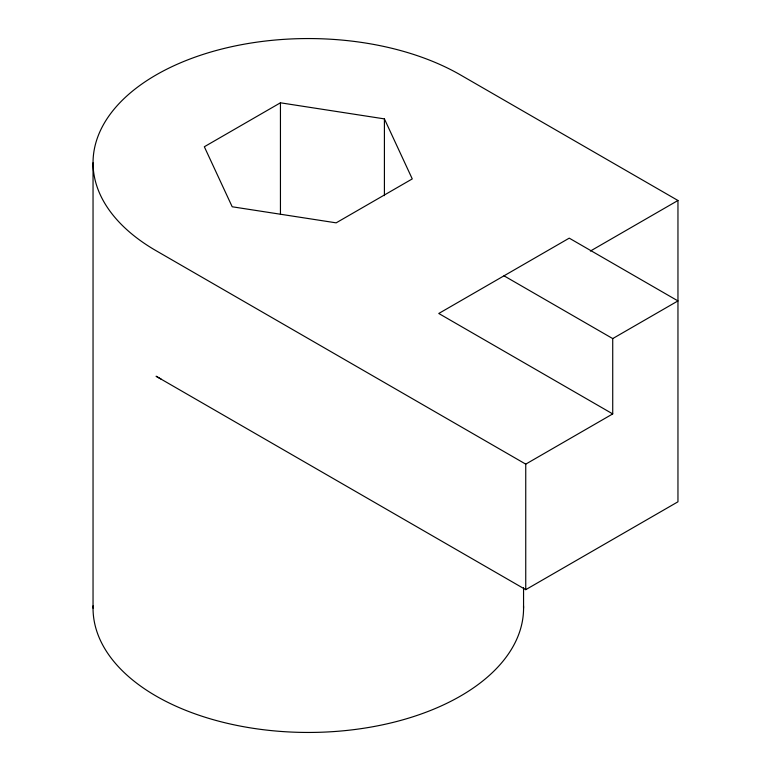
<?xml version="1.0" encoding="UTF-8"?>
<svg xmlns="http://www.w3.org/2000/svg" width="771" height="771" viewBox="0 0 771 771"><rect width="100%" height="100%" fill="white"/><g stroke="black" fill="none" stroke-linecap="round" stroke-linejoin="round"><path stroke-width="1.16" d="M280.442 102.803L204.334 146.75L232.196 206.773L336.156 222.848L412.263 178.911L384.411 118.888L280.442 102.803L280.442 214.338M590.384 251.057L677.96 200.489L677.96 501.796L525.745 589.67L156.089 376.248A215.263 124.276 0 0 0 160.985 378.995M612.723 338.585L677.96 300.921L569.239 238.152L438.766 313.479L612.723 413.911L612.723 338.585L504.003 275.816M677.96 200.489L460.509 74.951A215.263 124.276 0 0 0 156.089 74.951A215.263 124.276 0 0 0 156.089 250.71L525.745 464.132L612.723 413.911M525.745 464.132L525.745 589.67M523.557 587.733L523.557 608.174M384.411 118.888L384.411 195.641M93.04 162.826L93.04 608.174M523.528 605.871A215.263 124.276 0 0 1 308.304 732.45A215.263 124.276 0 0 1 93.079 605.871"/></g></svg>
